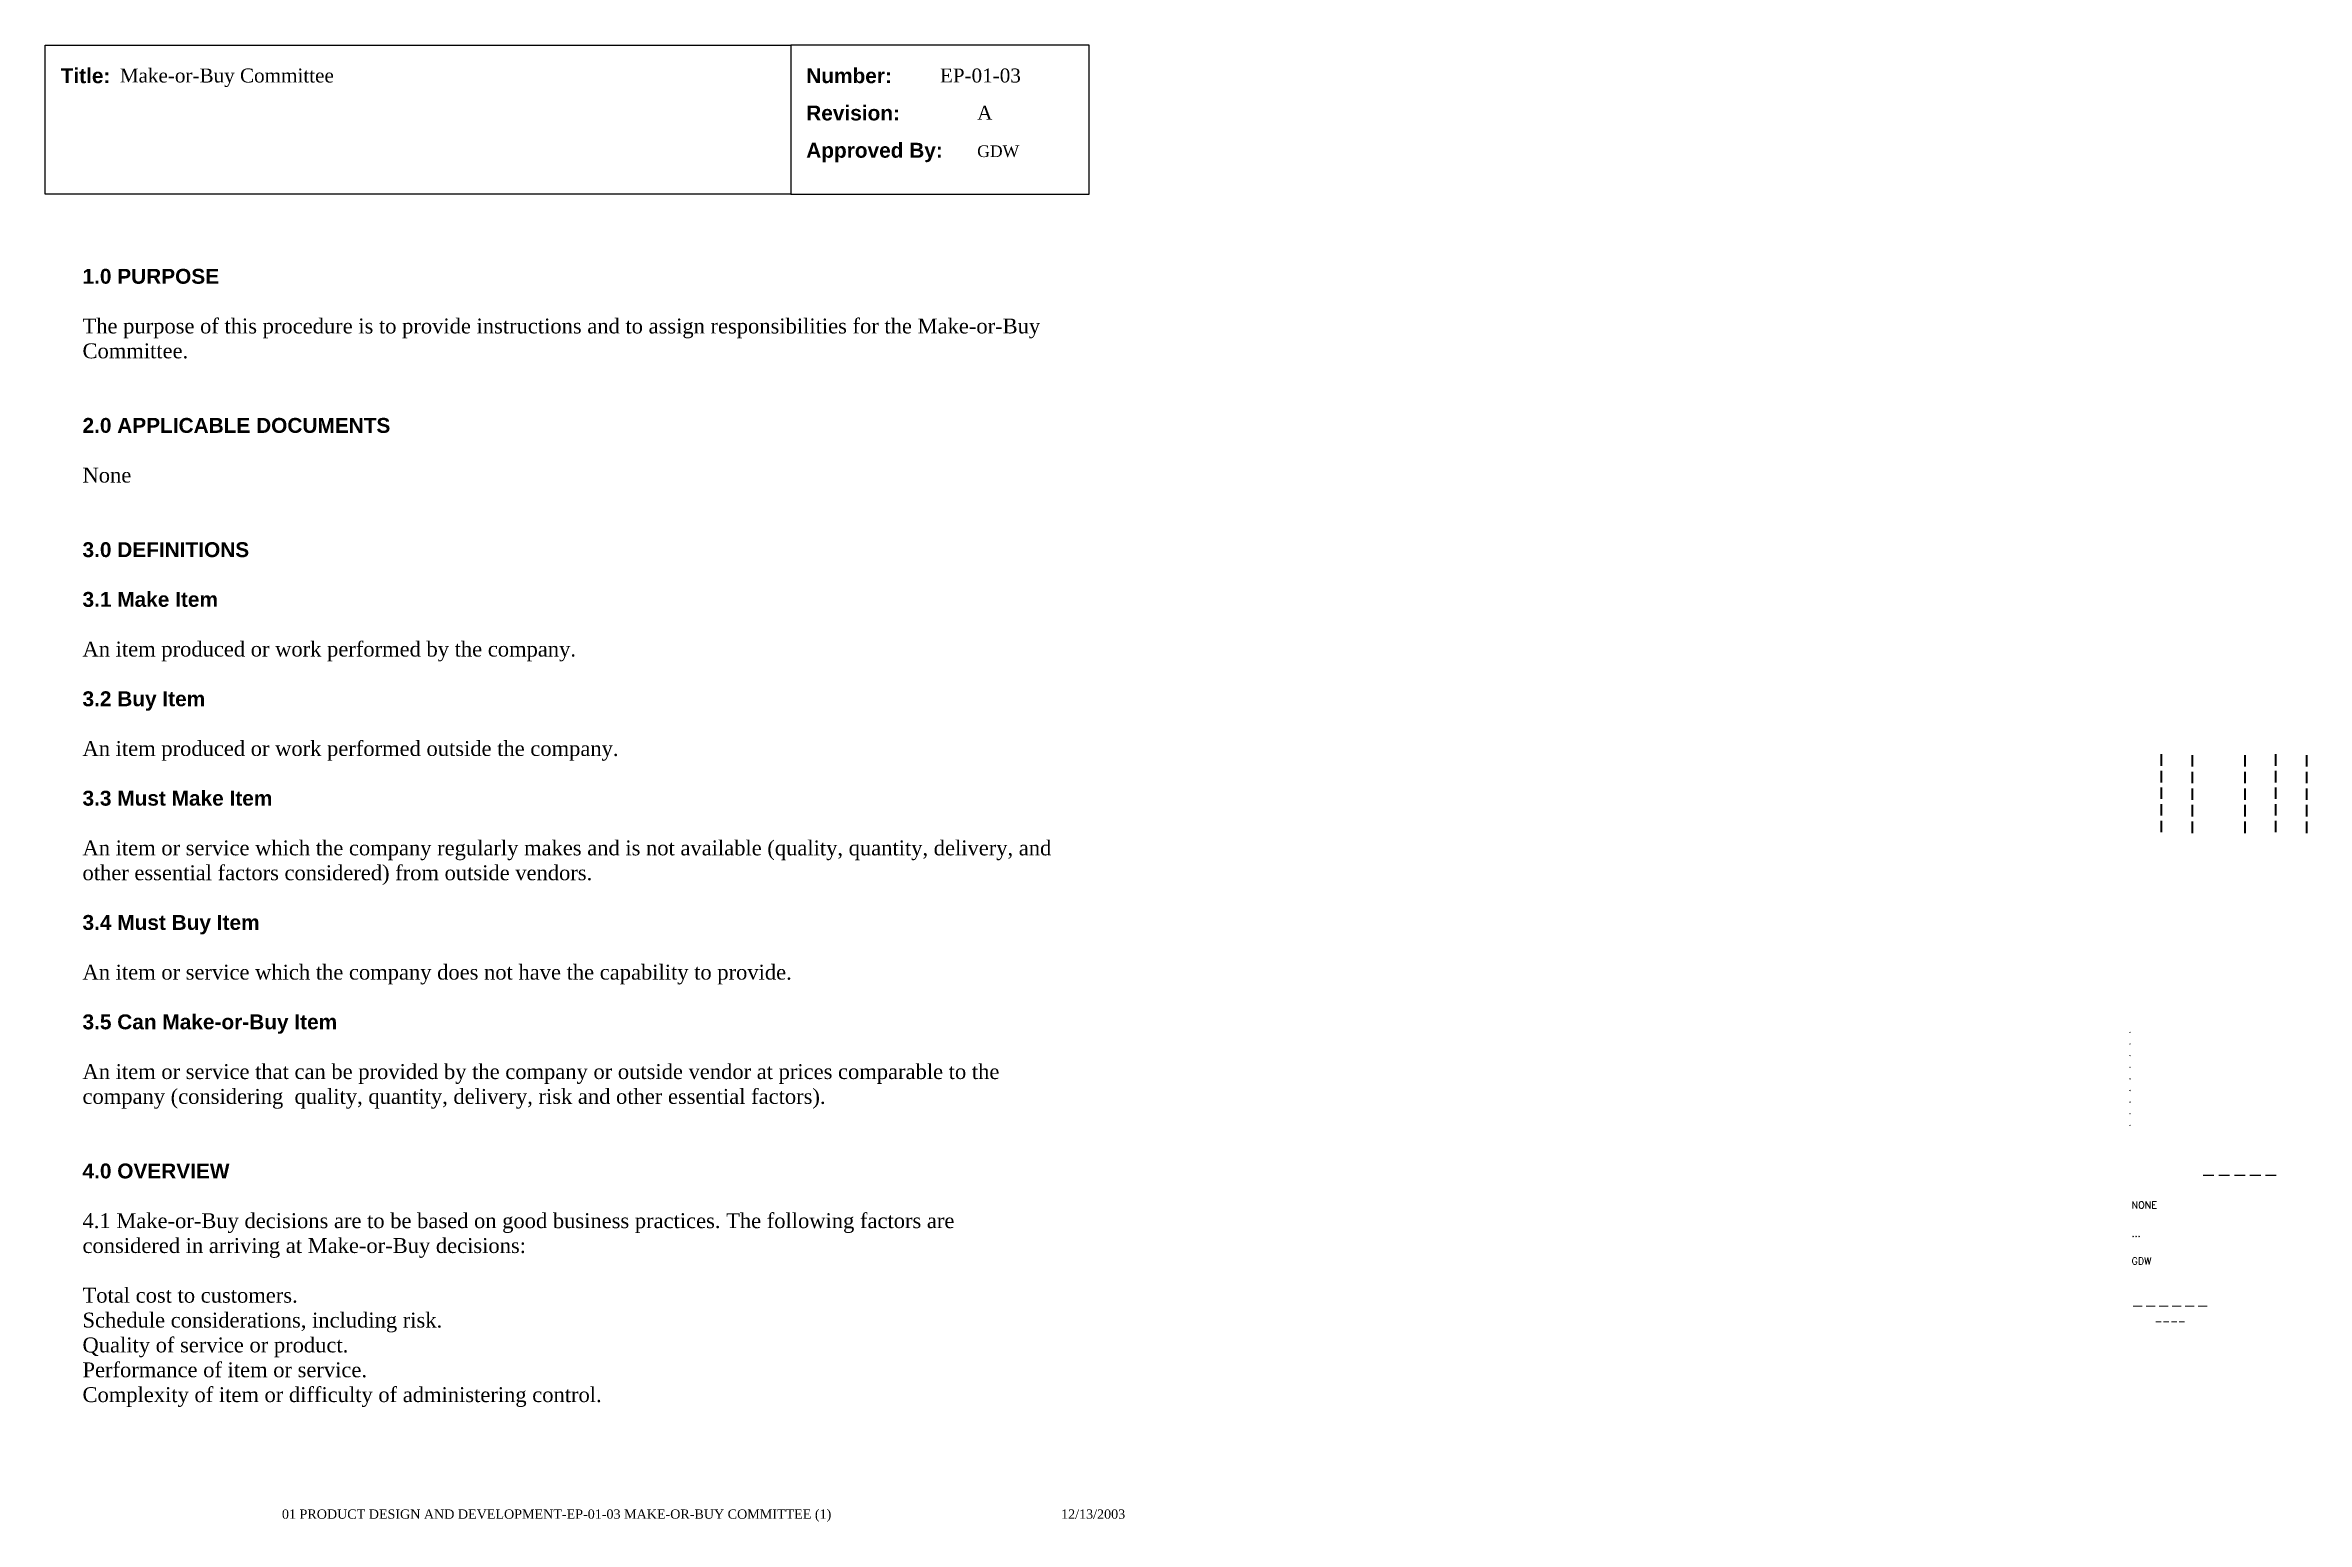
# Paper-space layout 'EP-01-03 Make-or-Buy Committee (1)' of a CAD drawing. Header units: inches. Extents: x 1 to 31.3, y 0.2 to 20.
import ezdxf
from ezdxf.enums import TextEntityAlignment as Align

# ---------------------------------------------------------------- set-up
doc = ezdxf.new("R2010")
doc.units = ezdxf.units.IN
doc.header["$MEASUREMENT"] = 0
doc.layers.add('TitleBlock_Attributes', color=40, linetype='Continuous', plot=False)
doc.layers.add('TitleBlock_Atts_Print', color=1, linetype='Continuous')
doc.styles.get("Standard").update_dxf_attribs({"font": 'simplex.shx'})
doc.styles.add('style1', font='TIMES.TTF')
doc.styles.add('styleAtt', font='TIMES.TTF')
doc.styles.add('TBBIGTEXT', font='complex.shx')

# ---------------------------------------------------------------- blocks, each defined once
blk = doc.blocks.new('Test1')
at = {"layer": 'TitleBlock_Attributes', "style": 'TBBIGTEXT', "width": 0.8}
for tag, p, height in [('SideLine1', (29.492, 9.408), 0.25), ('SideLine2', (29.906, 9.396), 0.25), ('SideLine3', (30.612, 9.396), 0.25), ('SideLine4', (31.026, 9.408), 0.25), ('SideLine5', (31.44, 9.396), 0.25), ('File-Layout', (28.803, 3.641), 0.125)]:
    blk.add_attdef(tag, p, '', height=height, rotation=90, dxfattribs=at)
at = {"layer": 'TitleBlock_Attributes'}
for tag, p, height in [('REV1', (28.947, 6.754), 0.0625), ('REV2', (28.947, 6.598), 0.0625), ('REV3', (28.947, 6.442), 0.0625), ('REV4', (28.947, 6.286), 0.0625), ('REV5', (28.947, 6.13), 0.0625), ('REV6', (28.947, 5.974), 0.0625), ('REV7', (28.947, 5.818), 0.0625), ('REV8', (28.947, 5.662), 0.0625), ('REV9', (28.947, 5.506), 0.0625), ('SCALE', (28.983, 4.394), 0.0938), ('INCHARGE', (28.983, 4.016), 0.0938), ('DRW', (28.983, 3.641), 0.0938)]:
    blk.add_attdef(tag, p, '', height=height, dxfattribs=at)
at = {"layer": 'TitleBlock_Attributes', "style": 'TBBIGTEXT'}
for tag, height, p in [('PROJNUM', 0.188, (30.434, 4.761)), ('DWG_NUM', 0.156, (31.168, 4.127)), ('CUSTOMER', 0.156, (29.501, 3.017)), ('LOCATION', 0.0938, (29.501, 2.835)), ('DESC_1', 0.188, (29.501, 2.412)), ('DESC_2', 0.188, (29.501, 2.1)), ('DESC_3', 0.188, (29.501, 1.787))]:
    blk.add_attdef(tag, text='', height=height, dxfattribs=at).set_placement(p, align=Align.CENTER)
at = {"layer": 'TitleBlock_Attributes'}
blk.add_attdef('DRW_DATE', text='', height=0.0938, dxfattribs=at).set_placement((31.149, 3.648), align=Align.CENTER)

psp = doc.layouts.new('EP-01-03 Make-or-Buy Committee (1)')

# ---------------------------------------------------------------- linework, layer by layer
for points in [[(1, 20), (11, 20), (11, 18), (1, 18)], [(11, 18), (15, 18), (15, 20), (11, 20)]]:
    psp.add_lwpolyline(points, close=True)

# ---------------------------------------------------------------- block references
ref = psp.add_blockref('Test1', (0, 0))
ref.add_attrib('CUSTOMER', '------', dxfattribs={"layer": 'TitleBlock_Attributes', "height": 0.1562, "style": 'TBBIGTEXT'}).set_placement((29.501, 3.017), align=Align.CENTER)
ref.add_attrib('LOCATION', '----', dxfattribs={"layer": 'TitleBlock_Attributes', "height": 0.0938, "style": 'TBBIGTEXT'}).set_placement((29.501, 2.835), align=Align.CENTER)
ref.add_attrib('DESC_1', 'Make-or-Buy Committee', (2, 19.5), dxfattribs={"layer": 'TitleBlock_Atts_Print', "height": 0.1875, "style": 'styleAtt'})
ref.add_attrib('DESC_2', 'EP-01-03', (13, 19.5), dxfattribs={"layer": 'TitleBlock_Atts_Print', "height": 0.1875, "style": 'styleAtt'})
ref.add_attrib('DESC_3', 'A', (13.5, 19), dxfattribs={"layer": 'TitleBlock_Atts_Print', "height": 0.188, "style": 'styleAtt'})
ref.add_attrib('PROJNUM', '-----', dxfattribs={"layer": 'TitleBlock_Attributes', "height": 0.1875, "style": 'TBBIGTEXT'}).set_placement((30.434, 4.761), align=Align.CENTER)
ref.add_attrib('DWG_NUM', 'GDW', (13.5, 18.5), dxfattribs={"layer": 'TitleBlock_Atts_Print', "height": 0.1562, "style": 'styleAtt'})
ref.add_attrib('DRW_DATE', '12/13/2003', dxfattribs={"layer": 'TitleBlock_Atts_Print', "height": 0.125, "style": 'styleAtt'}).set_placement((15.055, 0.232), align=Align.CENTER)
ref.add_attrib('DRW', 'GDW', (28.983, 3.641), dxfattribs={"layer": 'TitleBlock_Attributes', "height": 0.0938})
ref.add_attrib('INCHARGE', '...', (28.983, 4.016), dxfattribs={"layer": 'TitleBlock_Attributes', "height": 0.0938})
ref.add_attrib('SCALE', 'NONE', (28.983, 4.394), dxfattribs={"layer": 'TitleBlock_Attributes', "height": 0.0938})
ref.add_attrib('REV1', '.', (28.947, 6.754), dxfattribs={"layer": 'TitleBlock_Attributes', "height": 0.0625})
ref.add_attrib('REV2', '.', (28.947, 6.598), dxfattribs={"layer": 'TitleBlock_Attributes', "height": 0.0625})
ref.add_attrib('REV3', '.', (28.947, 6.442), dxfattribs={"layer": 'TitleBlock_Attributes', "height": 0.0625})
ref.add_attrib('REV4', '.', (28.947, 6.286), dxfattribs={"layer": 'TitleBlock_Attributes', "height": 0.0625})
ref.add_attrib('REV5', '.', (28.947, 6.13), dxfattribs={"layer": 'TitleBlock_Attributes', "height": 0.0625})
ref.add_attrib('REV6', '.', (28.947, 5.974), dxfattribs={"layer": 'TitleBlock_Attributes', "height": 0.0625})
ref.add_attrib('REV7', '.', (28.947, 5.818), dxfattribs={"layer": 'TitleBlock_Attributes', "height": 0.0625})
ref.add_attrib('REV8', '.', (28.947, 5.662), dxfattribs={"layer": 'TitleBlock_Attributes', "height": 0.0625})
ref.add_attrib('REV9', '.', (28.947, 5.506), dxfattribs={"layer": 'TitleBlock_Attributes', "height": 0.0625})
ref.add_attrib('SideLine1', '-----', (29.492, 9.408), dxfattribs={"layer": 'TitleBlock_Attributes', "height": 0.25, "rotation": 90, "style": 'TBBIGTEXT', "width": 0.8})
ref.add_attrib('SideLine2', '-----', (29.906, 9.396), dxfattribs={"layer": 'TitleBlock_Attributes', "height": 0.25, "rotation": 90, "style": 'TBBIGTEXT', "width": 0.8})
ref.add_attrib('SideLine3', '-----', (30.612, 9.396), dxfattribs={"layer": 'TitleBlock_Attributes', "height": 0.25, "rotation": 90, "style": 'TBBIGTEXT', "width": 0.8})
ref.add_attrib('SideLine4', '-----', (31.026, 9.408), dxfattribs={"layer": 'TitleBlock_Attributes', "height": 0.25, "rotation": 90, "style": 'TBBIGTEXT', "width": 0.8})
ref.add_attrib('SideLine5', '-----', (31.44, 9.396), dxfattribs={"layer": 'TitleBlock_Attributes', "height": 0.25, "rotation": 90, "style": 'TBBIGTEXT', "width": 0.8})
ref.add_attrib('File-Layout', '01 PRODUCT DESIGN AND DEVELOPMENT-EP-01-03 MAKE-OR-BUY COMMITTEE (1)', dxfattribs={"layer": 'TitleBlock_Atts_Print', "height": 0.125, "style": 'styleAtt'}).set_placement((7.859, 0.232), align=Align.CENTER)

# ---------------------------------------------------------------- texts
at = {"color": 5, "char_height": 0.2, "width": 2, "attachment_point": 1, "line_spacing_factor": 1.5, "style": 'style1'}
for s, insert in [('{\\fArial|b1|i0|c0|p34;Title:}', (1.207, 19.691)), ('{\\fArial|b1|i0|c0|p34;Number:\\PRevision:\\PApproved By:}', (11.207, 19.691))]:
    psp.add_mtext(s, dxfattribs=dict(at, insert=insert))
at = {"color": 5, "insert": (1.5, 17), "char_height": 0.2, "width": 13, "attachment_point": 1, "style": 'style1'}
psp.add_mtext('{\\fArial|b1|i0|c0|p34;1.0 PURPOSE\\P\\P}The purpose of this procedure is to provide instructions and to assign responsibilities for the Make-or-Buy Committee.\\P\\P\\P{\\fArial|b1|i0|c0|p34;2.0 APPLICABLE DOCUMENTS\\P\\P}None\\P\\P\\P{\\fArial|b1|i0|c0|p34;3.0 DEFINITIONS\\P\\P3.1 Make Item\\P\\P}An item produced or work performed by the company.\\P\\P{\\fArial|b1|i0|c0|p34;3.2 Buy Item\\P\\P}An item produced or work performed outside the company.\\P\\P{\\fArial|b1|i0|c0|p34;3.3 Must Make Item\\P\\P}An item or service which the company regularly makes and is not available (quality, quantity, delivery, and other essential factors considered) from outside vendors.\\P\\P{\\fArial|b1|i0|c0|p34;3.4 Must Buy Item\\P\\P}An item or service which the company does not have the capability to provide.\\P\\P{\\fArial|b1|i0|c0|p34;3.5 Can Make-or-Buy Item\\P\\P}An item or service that can be provided by the company or outside vendor at prices comparable to the company (considering  quality, quantity, delivery, risk and other essential factors).\\P\\P\\P{\\fArial|b1|i0|c0|p34;4.0 OVERVIEW\\P\\P}4.1 Make-or-Buy decisions are to be based on good business practices. The following factors are considered in arriving at Make-or-Buy decisions:\\P\\PTotal cost to customers.\\PSchedule considerations, including risk.\\PQuality of service or product.\\PPerformance of item or service.\\PComplexity of item or difficulty of administering control.', dxfattribs=at)

doc.saveas('drawing.dxf')
